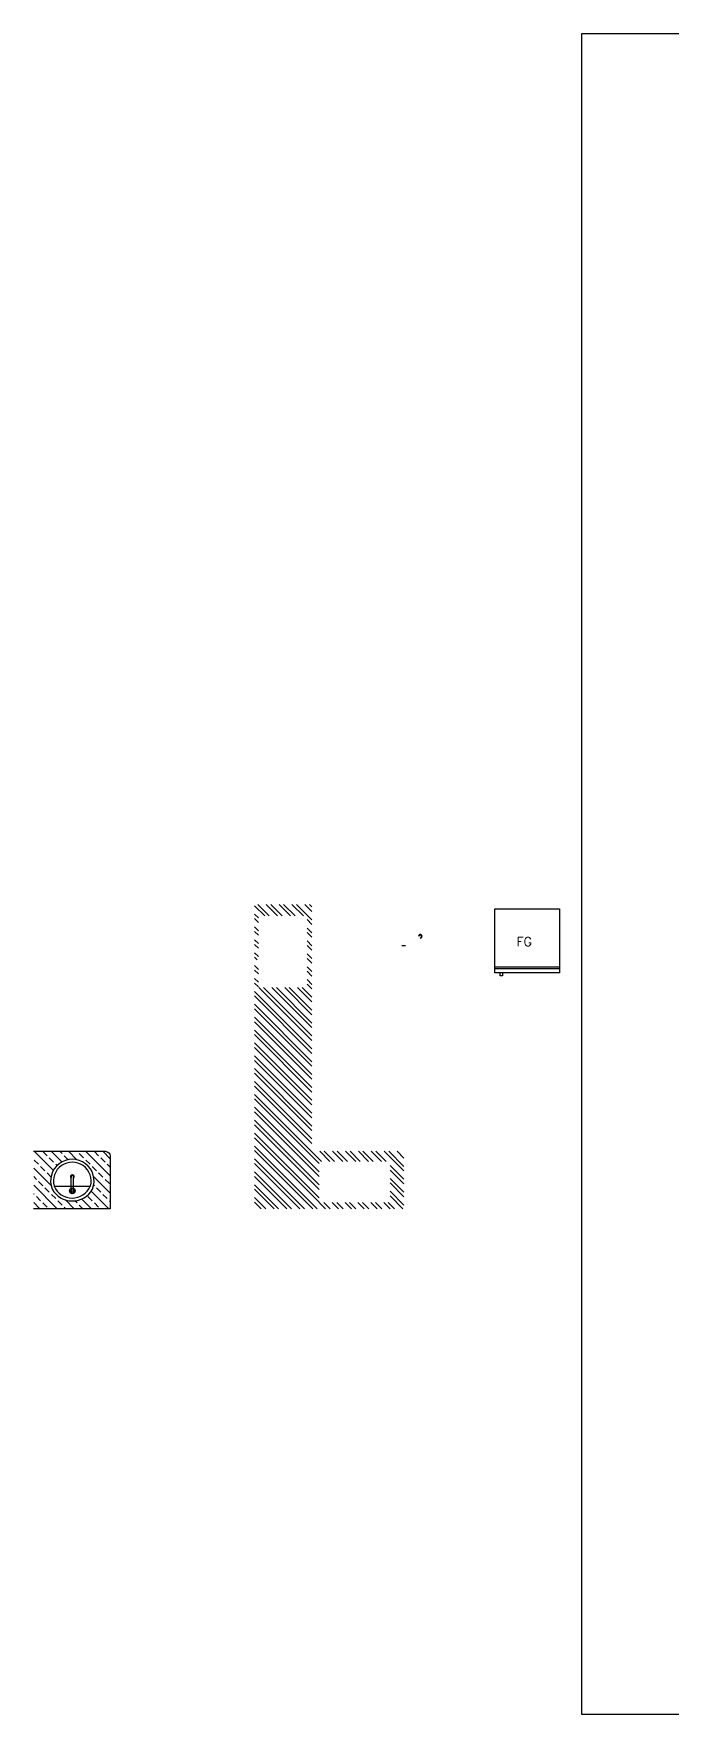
# Model space of a CAD drawing. Extents: x -4409 to 83729, y -39415 to 28842.
# Drawn here: x 1725 to 8389, y -38054 to -20484 of the extents above; entities that cross this region are included whole.
import ezdxf

# ---------------------------------------------------------------- set-up
doc = ezdxf.new("R2010")
doc.units = 0
for name, color, linetype in [('1_WALL', 7, 'CONTINUOUS'), ('FUR', 47, 'CONTINUOUS'), ('WALL', 1, 'CONTINUOUS')]:
    doc.layers.add(name, color=color, linetype=linetype)
doc.styles.add('SIMPLEX', font='simplex')

# ---------------------------------------------------------------- blocks, each defined once
blk = doc.blocks.new('*X57')
at = {"layer": '1_WALL', "color": 253, "linetype": 'CONTINUOUS'}
for p, q in [((4140, -29707), (4033, -29601)), ((4073, -29728), (4033, -29688)), ((4187, -29707), (4068, -29588)), ((4274, -29707), (4155, -29588)), ((4322, -29707), (4203, -29588)), ((4409, -29707), (4290, -29588)), ((4457, -29707), (4337, -29588)), ((4544, -29707), (4424, -29588)), ((4633, -29749), (4472, -29588)), ((4633, -29662), (4559, -29588)), ((4633, -29614), (4607, -29588)), ((4073, -29775), (4033, -29736)), ((4073, -29862), (4033, -29823)), ((4633, -29797), (4583, -29746)), ((4633, -29884), (4583, -29834)), ((4073, -29910), (4033, -29870)), ((4073, -29997), (4033, -29957)), ((4073, -30045), (4033, -30005)), ((4633, -29931), (4583, -29881)), ((4633, -30019), (4583, -29968)), ((4633, -30066), (4583, -30016)), ((4073, -30132), (4033, -30092)), ((4060, -30167), (4033, -30140)), ((4633, -30153), (4583, -30103)), ((4633, -30201), (4583, -30151)), ((4073, -30266), (4033, -30227)), ((4073, -30314), (4033, -30274)), ((4073, -30401), (4033, -30361)), ((4633, -30288), (4583, -30238)), ((4633, -30336), (4583, -30285)), ((4633, -30423), (4583, -30372)), ((4073, -30449), (4033, -30409)), ((4633, -31096), (4033, -30496)), ((4633, -31144), (4033, -30544)), ((4633, -31009), (4079, -30455)), ((4633, -30961), (4126, -30455)), ((4633, -30874), (4214, -30455)), ((4633, -30827), (4261, -30455)), ((4633, -30740), (4348, -30455)), ((4633, -30692), (4396, -30455)), ((4633, -30605), (4483, -30455)), ((4633, -30557), (4531, -30455)), ((4633, -30470), (4583, -30420)), ((4633, -31231), (4033, -30631)), ((4633, -31278), (4033, -30678)), ((4633, -31366), (4033, -30766)), ((4633, -31413), (4033, -30813)), ((4633, -31500), (4033, -30900)), ((4633, -31548), (4033, -30948)), ((4633, -31635), (4033, -31035)), ((4633, -31683), (4033, -31083)), ((4633, -31770), (4033, -31170)), ((4633, -31817), (4033, -31217)), ((4633, -31904), (4033, -31304)), ((4633, -31952), (4033, -31352)), ((4633, -32039), (4033, -31439)), ((4633, -32087), (4033, -31487)), ((4734, -32274), (4033, -31574)), ((4708, -32296), (4033, -31621)), ((4708, -32383), (4033, -31708)), ((4708, -32431), (4033, -31756)), ((4708, -32518), (4033, -31843)), ((4708, -32566), (4033, -31891)), ((4708, -32653), (4033, -31978)), ((4708, -32700), (4033, -32026)), ((4689, -32768), (4033, -32113)), ((4641, -32768), (4033, -32160)), ((4554, -32768), (4033, -32247)), ((4506, -32768), (4033, -32295)), ((4821, -32274), (4714, -32168)), ((4868, -32274), (4762, -32168)), ((4956, -32274), (4849, -32168)), ((5003, -32274), (4897, -32168)), ((5090, -32274), (4984, -32168)), ((5138, -32274), (5031, -32168)), ((5225, -32274), (5119, -32168)), ((5273, -32274), (5166, -32168)), ((5360, -32274), (5253, -32168)), ((5407, -32274), (5301, -32168)), ((5593, -32373), (5388, -32168)), ((5593, -32326), (5436, -32168)), ((5593, -32460), (5450, -32317)), ((5593, -32238), (5523, -32168)), ((4419, -32768), (4033, -32382)), ((4372, -32768), (4033, -32430)), ((5593, -32508), (5450, -32364)), ((5593, -32595), (5450, -32451)), ((5593, -32643), (5450, -32499)), ((4284, -32768), (4033, -32517)), ((4237, -32768), (4033, -32564)), ((4150, -32768), (4033, -32651)), ((5593, -32730), (5450, -32586)), ((5584, -32768), (5450, -32634)), ((4102, -32768), (4033, -32699)), ((4776, -32768), (4709, -32702)), ((4823, -32768), (4757, -32702)), ((4910, -32768), (4844, -32702)), ((4958, -32768), (4892, -32702)), ((5045, -32768), (4979, -32702)), ((5093, -32768), (5026, -32702)), ((5180, -32768), (5113, -32702)), ((5227, -32768), (5161, -32702)), ((5314, -32768), (5248, -32702)), ((5362, -32768), (5296, -32702)), ((5449, -32768), (5383, -32702)), ((5497, -32768), (5430, -32702))]:
    blk.add_line(p, q, dxfattribs=at)
blk = doc.blocks.new('*X60')
at = {"layer": '1_WALL', "color": 253, "linetype": 'CONTINUOUS'}
for p, q in [((1931, -32370), (1729, -32168)), ((1775, -32304), (1730, -32259)), ((1842, -32371), (1798, -32326)), ((1865, -32214), (1820, -32169)), ((1932, -32281), (1887, -32236)), ((2021, -32280), (1909, -32168)), ((1969, -32318), (1955, -32304)), ((2022, -32192), (1998, -32168)), ((2086, -32256), (2045, -32214)), ((2177, -32257), (2088, -32168)), ((2179, -32169), (2178, -32168)), ((2247, -32236), (2202, -32192)), ((2525, -32425), (2268, -32168)), ((2314, -32304), (2269, -32259)), ((2381, -32371), (2336, -32326)), ((2404, -32214), (2359, -32169)), ((2471, -32281), (2426, -32236)), ((2525, -32245), (2447, -32168)), ((2525, -32335), (2494, -32304)), ((1907, -32525), (1725, -32343)), ((1753, -32461), (1725, -32433)), ((1820, -32528), (1775, -32483)), ((1906, -32435), (1865, -32394)), ((2525, -32604), (2351, -32430)), ((2449, -32439), (2404, -32394)), ((2516, -32506), (2471, -32461)), ((1970, -32768), (1725, -32523)), ((1730, -32618), (1725, -32612)), ((1798, -32685), (1753, -32641)), ((1887, -32596), (1842, -32551)), ((1955, -32663), (1910, -32618)), ((2149, -32768), (2056, -32675)), ((2329, -32768), (2226, -32665)), ((2336, -32685), (2291, -32641)), ((2509, -32768), (2325, -32584)), ((2359, -32528), (2352, -32521)), ((2426, -32596), (2381, -32551)), ((2494, -32663), (2449, -32618)), ((1790, -32768), (1725, -32702)), ((1865, -32753), (1820, -32708)), ((2022, -32730), (1977, -32685)), ((2060, -32768), (2045, -32753)), ((2179, -32708), (2156, -32684)), ((2239, -32768), (2202, -32730)), ((2404, -32753), (2359, -32708)), ((2525, -32694), (2516, -32685))]:
    blk.add_line(p, q, dxfattribs=at)
blk = doc.blocks.new('WASH_BASIN')
at = {"layer": 'FUR'}
for p, q in [((781.6, -51448.1), (781.6, -51486.1)), ((779.2, -51465.8), (790.9, -51465.8)), ((779.2, -51468.5), (790, -51468.5))]:
    blk.add_line(p, q, dxfattribs=at)
for radius in [2.94, 2.4, 1.27]:
    blk.add_circle((776.6, -51467.1), radius, dxfattribs=at)
for centre, radius, start, end in [((786.9, -51467.1), 22.7, 248.3885, 111.6115), ((790.4, -51467.1), 24.3, 119.354, 240.646), ((789.5, -51466.9), 20.4, 112.8428, 247.1572), ((786.9, -51467.1), 19.7, 254.5001, 105.4999), ((791.3, -51467.1), 1.96, 224.3241, 137.0529), ((791.3, -51467.1), 1.42, 254.7433, 109.7159)]:
    blk.add_arc(centre, radius, start, end, dxfattribs=at)
blk = doc.blocks.new('ERH')
at = {"layer": 'FUR'}
for p, q in [((132501.8, -36739.4), (132501.8, -36737.2)), ((132501.8, -36737.2), (132505.2, -36737.2)), ((132505.2, -36799.1), (132505.2, -36731.5)), ((132505.2, -36731.5), (132572, -36731.5)), ((132509.1, -36799.1), (132509.1, -36731.5)), ((132510.8, -36799.1), (132510.8, -36731.5)), ((132572, -36731.5), (132572, -36799.1)), ((132505.2, -36739.4), (132501.8, -36739.4)), ((132572, -36799.1), (132505.2, -36799.1))]:
    blk.add_line(p, q, dxfattribs=at)
at = {"layer": 'FUR', "style": 'SIMPLEX'}
blk.add_text('FG', height=9.58, rotation=270, dxfattribs=at).set_placement((132532.8, -36754.2))

msp = doc.modelspace()

# ---------------------------------------------------------------- linework, layer by layer
at = {"layer": '1_WALL', "color": 7}
msp.add_lwpolyline([(7452.349, -38054.072), (7452.349, -20484.13), (19807.48, -20484.13), (19807.48, -38054.072)], close=True, dxfattribs=at)
msp.add_lwpolyline([(1724.515, -32167.819), (2474.515, -32167.819, -0.414213562), (2524.515, -32217.819), (2524.515, -32767.819), (1724.515, -32767.819)], format="xyb", dxfattribs=at)
at = {"layer": 'FUR'}
msp.add_line((5610.115, -30019.616), (5571.733, -30019.616), dxfattribs=at)
for radius, start, end in [(19.599, 267.9463065, 180.675057), (14.189, 295.2832524, 150.2558676)]:
    msp.add_arc((5764.382, -29921.223), radius, start, end, dxfattribs=at)

# ---------------------------------------------------------------- block references
at = {"layer": '1_WALL', "color": 253}
for name in ['*X57', '*X60']:
    msp.add_blockref(name, (0, 0), dxfattribs=at)
at = {"layer": '1_WALL', "color": 1, "xscale": 10, "yscale": 10, "zscale": 10, "rotation": 89.91833067208266}
msp.add_blockref('WASH_BASIN', (-512553.03, -39614.084), dxfattribs=at)
at = {"layer": 'WALL', "linetype": 'CONTINUOUS', "xscale": 10, "yscale": 10, "zscale": 10, "rotation": 90}
msp.add_blockref('ERH', (-360770.982, -1355352.616), dxfattribs=at)

doc.saveas('drawing.dxf')
